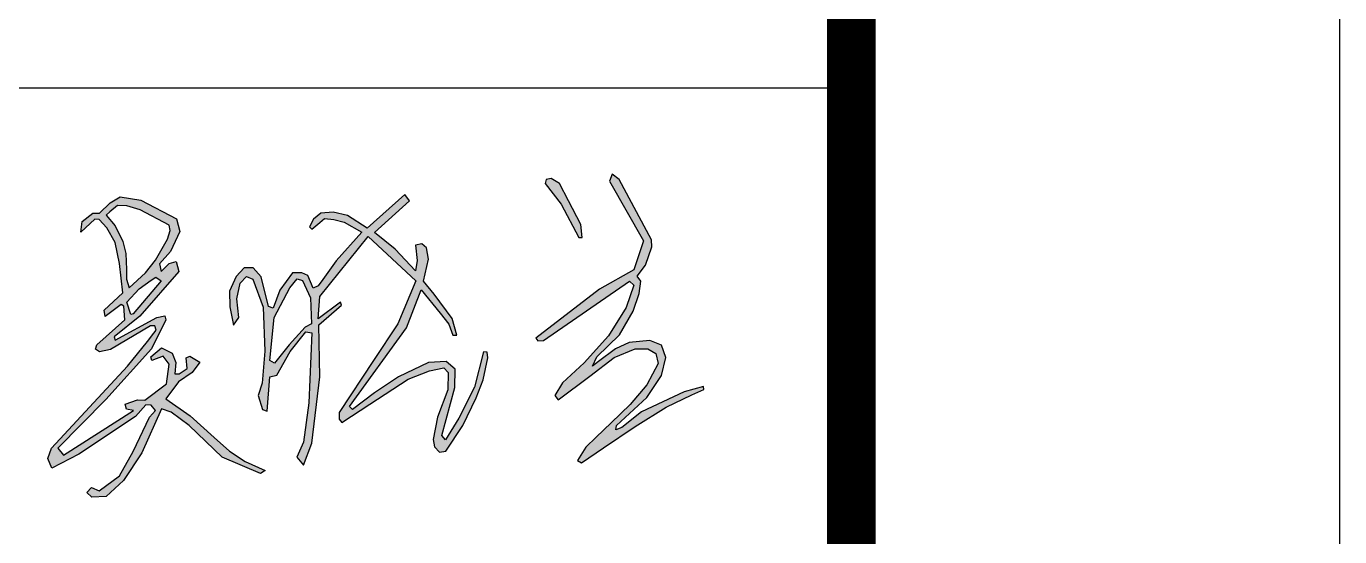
# Model space of a CAD drawing. Extents: x -417156 to 1571408, y 205758 to 1045562.
# Drawn here: x 1566030 to 1571408, y 906494 to 908584 of the extents above; entities that cross this region are included whole.
import ezdxf

# ---------------------------------------------------------------- set-up
doc = ezdxf.new("R2010")
doc.units = 0
doc.header["$LTSCALE"] = 1000
doc.header["$MEASUREMENT"] = 0
doc.layers.get('0').update_dxf_attribs({"linetype": 'CONTINUOUS'})
doc.layers.add('PUB_TITLE', color=4, linetype='CONTINUOUS')

msp = doc.modelspace()

# ---------------------------------------------------------------- hatches: boundary and pattern name
h = msp.add_hatch(color=256)
h.paths.add_polyline_path([(1568458.2, 907956.8), (1568429.6, 907978.7), (1568418.9, 907949.7), (1568557.3, 907705.1), (1568517.6, 907587.1), (1568377.1, 907507.2), (1568116.7, 907307), (1568125.5, 907296.4), (1568147.7, 907297.3), (1568500.1, 907540.1), (1568518.5, 907523.6), (1568486.5, 907431.7), (1568414.9, 907316.7), (1568315, 907205.9), (1568226, 907123.7), (1568195, 907072.5), (1568207.6, 907054.1), (1568337.3, 907151.8), (1568438.1, 907227.7), (1568523.4, 907263.1), (1568575.7, 907263.1), (1568608.6, 907243.8), (1568618.3, 907203.2), (1568570.8, 907115.2), (1568503, 907034.5), (1568425.6, 906960), (1568364.4, 906901.3), (1568321.6, 906860.1), (1568288.1, 906806.3), (1568303.6, 906796.6), (1568393.6, 906857.5), (1568523.5, 906945.4), (1568650.7, 907023.6), (1568755.2, 907074.4), (1568805.3, 907096.1), (1568803.3, 907108.3), (1568724.6, 907087.3), (1568549, 907005.3), (1568468.9, 906941.6), (1568444.5, 906931.4), (1568447.2, 906949.7), (1568571.4, 907063.6), (1568631, 907153.7), (1568649.4, 907227.9), (1568631.8, 907277.4), (1568583, 907297), (1568498.9, 907289.6), (1568443.3, 907263.1), (1568374.1, 907211.7), (1568348.2, 907192.4), (1568366, 907230.6), (1568459.5, 907320.7), (1568515.2, 907417.2), (1568539.6, 907489.7), (1568547.1, 907540.6), (1568532.1, 907560.2), (1568566.2, 907605.4), (1568591.3, 907680.6), (1568589.9, 907709.7)])
h.paths.add_polyline_path([(1568179.6, 907960.5), (1568158.8, 907956.7), (1568154.5, 907940.1), (1568221.1, 907854.9), (1568293.1, 907718.8), (1568306.4, 907718.8), (1568300.9, 907772.7), (1568250.8, 907869), (1568214, 907939.7)], flags=17)
h.paths.add_polyline_path([(1567106.5, 907279.1), (1567046.8, 907204.6), (1567027.5, 907215.7), (1567044.8, 907390.8), (1567109.6, 907513.2), (1567139.1, 907549.2), (1567161.1, 907542.8), (1567194.5, 907471.9), (1567198, 907364.9), (1567171.8, 907352.1)], flags=16)
h.paths.add_polyline_path([(1566864.1, 907435.5), (1566878.4, 907359.8), (1566901.1, 907391.5), (1566892.2, 907467.6), (1566906.1, 907531.8), (1566932.8, 907559.5), (1566957.5, 907547.7), (1567000.1, 907434), (1567007, 907254.1), (1566996.1, 907122.1), (1566980.3, 907071.7), (1566997.1, 907014.3), (1567016.9, 907008.4), (1567027.8, 907148.8), (1567056.5, 907155.7), (1567110.9, 907251.6), (1567175.2, 907332.7), (1567199.9, 907328.7), (1567187.1, 907042), (1567165.3, 906880.4), (1567138.6, 906820.1), (1567165.3, 906787.5), (1567199.9, 906877.5), (1567232.6, 907148.8), (1567227.9, 907361.3), (1567321.5, 907441.6), (1567317.4, 907454.1), (1567225.9, 907386.2), (1567232.1, 907476.9), (1567431, 907723.3), (1567625.6, 907541.3), (1567551.9, 907365.3), (1567452.5, 907215.5), (1567311.4, 907003), (1567311.6, 906975.1), (1567322.3, 906961.4), (1567437.1, 907036.3), (1567594.2, 907138.8), (1567681.2, 907173.1), (1567739.5, 907185.3), (1567757.9, 907166.2), (1567756.4, 907095.9), (1567714.3, 906984), (1567696.7, 906892.3), (1567701.3, 906862.5), (1567722.7, 906839.5), (1567748.7, 906844.1), (1567818.3, 906949.6), (1567872.7, 907062.2), (1567900.7, 907136.7), (1567920.2, 907226.2), (1567917.2, 907249.6), (1567902.9, 907251.1), (1567865.2, 907106.5), (1567801.9, 906978.6), (1567746.8, 906890.1), (1567732.5, 906908.9), (1567785.3, 907104.2), (1567786.1, 907179.5), (1567749.9, 907211.2), (1567676.8, 907207.4), (1567553.9, 907148.7), (1567456.7, 907083.2), (1567366.3, 907014.7), (1567353.6, 907026.8), (1567587.9, 907349), (1567647.9, 907505.2), (1567724.7, 907409.2), (1567760.8, 907364.2), (1567777.1, 907318.5), (1567793.6, 907318.5), (1567774.4, 907387.4), (1567700.9, 907487.3), (1567656.9, 907540.5), (1567677, 907630.2), (1567668.7, 907676.8), (1567650.4, 907693.4), (1567624.6, 907687.6), (1567630.4, 907625.2), (1567624.6, 907582.9), (1567541.4, 907670.9), (1567456.2, 907739.4), (1567599.1, 907868.7), (1567580.9, 907894.3), (1567426.7, 907756.6), (1567345.3, 907809.5), (1567287.7, 907823.1), (1567236.5, 907818.1), (1567207, 907793.6), (1567189.7, 907762.7), (1567199.8, 907753.3), (1567232.2, 907780), (1567252, 907796.2), (1567289.1, 907792.2), (1567332.2, 907781.8), (1567404.9, 907740), (1567299.8, 907623.2), (1567244.8, 907547.1), (1567226.2, 907521.2), (1567205.5, 907510.8), (1567182.7, 907563.2), (1567158.5, 907573.8), (1567120.7, 907573.8), (1567069.1, 907503), (1567040.8, 907429.9), (1567021.6, 907436), (1566992.7, 907558), (1566959.4, 907594.3), (1566922.1, 907594.8), (1566889.8, 907559.5), (1566862.5, 907498.5)])
h.paths.add_polyline_path([(1566458.7, 907403.8), (1566442.2, 907454.3), (1566492.3, 907509.3), (1566541.8, 907543.8), (1566560.5, 907556.8), (1566582.9, 907541.3), (1566468.3, 907405.8)], flags=16)
h.paths.add_polyline_path([(1566440.4, 907548), (1566452, 907512.4), (1566519.1, 907574.7), (1566559.8, 907626.5), (1566608.8, 907711.5), (1566619.7, 907747.8), (1566616.2, 907769.9), (1566496.5, 907832.7), (1566442.7, 907848.9), (1566403.5, 907849.9), (1566373.1, 907823.5), (1566357.1, 907809.7), (1566394.4, 907766.1), (1566425.4, 907702.7), (1566438.7, 907653.6), (1566440.2, 907588.1)], flags=16)
h.paths.add_polyline_path([(1566311.7, 907794.1), (1566253.3, 907741), (1566258.7, 907784.2), (1566303.2, 907818.4), (1566330.9, 907819.1), (1566374.6, 907860.4), (1566414.3, 907885.8), (1566499.3, 907871.5), (1566646.1, 907795.3), (1566658.8, 907743), (1566620.7, 907662.1), (1566576.3, 907610.5), (1566582.6, 907579.6), (1566615.2, 907612.1), (1566643.8, 907620.1), (1566655.5, 907579.7), (1566495, 907397.2), (1566389.8, 907312.3), (1566394.2, 907299.2), (1566565.1, 907392), (1566597.5, 907398.1), (1566601.9, 907382.4), (1566543.6, 907263.4), (1566356.7, 907055.8), (1566159.9, 906857), (1566183, 906828.4), (1566468.9, 907010.8), (1566441.4, 907016.3), (1566434.8, 907037.1), (1566485.4, 907054.7), (1566516.1, 907053.6), (1566605.2, 907119.5), (1566615.1, 907200.8), (1566590.9, 907232.7), (1566544.7, 907215.1), (1566540.3, 907230.5), (1566584.3, 907267.8), (1566627.2, 907245.8), (1566642.6, 907207.4), (1566638.2, 907160.2), (1566655.8, 907161.3), (1566689.9, 907182.1), (1566685.5, 907226.1), (1566699.8, 907232.7), (1566740.5, 907208.5), (1566709.7, 907166.7), (1566653.6, 907128.3), (1566601.9, 907058), (1566700.9, 906988.8), (1566799.8, 906899.8), (1566861.9, 906844.1), (1566926.5, 906801.6), (1567009, 906765.3), (1566989.2, 906752.2), (1566833.1, 906819.2), (1566697.8, 906948.8), (1566623.1, 907003.7), (1566584.6, 907018), (1566503.2, 906836.7), (1566428.4, 906723.6), (1566357.6, 906658), (1566299, 906656.5), (1566279, 906674.9), (1566298.2, 906694.9), (1566329.1, 906681.1), (1566412.3, 906743.4), (1566467.8, 906843.2), (1566535.6, 906984), (1566560.2, 907010.2), (1566541.7, 907032.5), (1566520.2, 907033.3), (1566477.8, 906986.3), (1566245.2, 906831.6), (1566135, 906774.7), (1566118.8, 906814.7), (1566134.2, 906856.3), (1566444.7, 907191.5), (1566527.2, 907292.7), (1566552.5, 907326.8), (1566561.9, 907339.5), (1566556.7, 907356.7), (1566538.5, 907357.4), (1566375.6, 907260.8), (1566330.9, 907250.7), (1566313.3, 907261.5), (1566319.4, 907279.8), (1566433.7, 907382), (1566429.6, 907438), (1566419.6, 907444.7), (1566352.9, 907396), (1566348.9, 907422), (1566425.6, 907492.7), (1566412.1, 907612.8), (1566393.9, 907698), (1566359.8, 907758.4), (1566328.7, 907792.4)])

# ---------------------------------------------------------------- linework, layer by layer
for p, q in [((1568179.6, 907960.5), (1568158.8, 907956.7)), ((1568214, 907939.7), (1568179.6, 907960.5)), ((1568429.6, 907978.7), (1568418.9, 907949.7)), ((1568458.2, 907956.8), (1568429.6, 907978.7)), ((1568158.8, 907956.7), (1568154.5, 907940.1)), ((1568154.5, 907940.1), (1568221.1, 907854.9)), ((1568250.8, 907869), (1568214, 907939.7)), ((1568418.9, 907949.7), (1568557.3, 907705.1)), ((1568589.9, 907709.7), (1568458.2, 907956.8)), ((1566330.9, 907819.1), (1566374.6, 907860.4)), ((1566374.6, 907860.4), (1566414.3, 907885.8)), ((1566414.3, 907885.8), (1566499.3, 907871.5)), ((1566499.3, 907871.5), (1566646.1, 907795.3)), ((1567580.9, 907894.3), (1567426.7, 907756.6)), ((1567456.2, 907739.4), (1567599.1, 907868.7)), ((1567599.1, 907868.7), (1567580.9, 907894.3)), ((1568221.1, 907854.9), (1568293.1, 907718.8)), ((1568300.9, 907772.7), (1568250.8, 907869)), ((1566258.7, 907784.2), (1566303.2, 907818.4)), ((1566303.2, 907818.4), (1566330.9, 907819.1)), ((1566373.1, 907823.5), (1566357.1, 907809.7)), ((1566357.1, 907809.7), (1566394.4, 907766.1)), ((1566403.5, 907849.9), (1566373.1, 907823.5)), ((1566442.7, 907848.9), (1566403.5, 907849.9)), ((1566496.5, 907832.7), (1566442.7, 907848.9)), ((1566616.2, 907769.9), (1566496.5, 907832.7)), ((1567236.5, 907818.1), (1567207, 907793.6)), ((1567287.7, 907823.1), (1567236.5, 907818.1)), ((1567345.3, 907809.5), (1567287.7, 907823.1)), ((1567426.7, 907756.6), (1567345.3, 907809.5)), ((1566311.7, 907794.1), (1566253.3, 907741)), ((1566253.3, 907741), (1566258.7, 907784.2)), ((1566328.7, 907792.4), (1566311.7, 907794.1)), ((1566359.8, 907758.4), (1566328.7, 907792.4)), ((1566393.9, 907698), (1566359.8, 907758.4)), ((1566394.4, 907766.1), (1566425.4, 907702.7)), ((1566608.8, 907711.5), (1566619.7, 907747.8)), ((1566619.7, 907747.8), (1566616.2, 907769.9)), ((1566658.8, 907743), (1566620.7, 907662.1)), ((1566646.1, 907795.3), (1566658.8, 907743)), ((1567207, 907793.6), (1567189.7, 907762.7)), ((1567189.7, 907762.7), (1567199.8, 907753.3)), ((1567199.8, 907753.3), (1567232.2, 907780)), ((1567232.2, 907780), (1567252, 907796.2)), ((1567252, 907796.2), (1567289.1, 907792.2)), ((1567289.1, 907792.2), (1567332.2, 907781.8)), ((1567332.2, 907781.8), (1567404.9, 907740)), ((1568306.4, 907718.8), (1568300.9, 907772.7)), ((1566412.1, 907612.8), (1566393.9, 907698)), ((1566425.4, 907702.7), (1566438.7, 907653.6)), ((1566559.8, 907626.5), (1566608.8, 907711.5)), ((1567232.1, 907476.9), (1567431, 907723.3)), ((1567404.9, 907740), (1567299.8, 907623.2)), ((1567431, 907723.3), (1567625.6, 907541.3)), ((1567541.4, 907670.9), (1567456.2, 907739.4)), ((1567650.4, 907693.4), (1567624.6, 907687.6)), ((1567668.7, 907676.8), (1567650.4, 907693.4)), ((1568293.1, 907718.8), (1568306.4, 907718.8)), ((1568557.3, 907705.1), (1568517.6, 907587.1)), ((1568591.3, 907680.6), (1568589.9, 907709.7)), ((1566438.7, 907653.6), (1566440.2, 907588.1)), ((1566620.7, 907662.1), (1566576.3, 907610.5)), ((1567624.6, 907582.9), (1567541.4, 907670.9)), ((1567624.6, 907687.6), (1567630.4, 907625.2)), ((1567677, 907630.2), (1567668.7, 907676.8)), ((1568566.2, 907605.4), (1568591.3, 907680.6)), ((1566425.6, 907492.7), (1566412.1, 907612.8)), ((1566440.2, 907588.1), (1566440.4, 907548)), ((1566519.1, 907574.7), (1566559.8, 907626.5)), ((1566576.3, 907610.5), (1566582.6, 907579.6)), ((1566582.6, 907579.6), (1566615.2, 907612.1)), ((1566615.2, 907612.1), (1566643.8, 907620.1)), ((1566643.8, 907620.1), (1566655.5, 907579.7)), ((1566922.1, 907594.8), (1566889.8, 907559.5)), ((1566959.4, 907594.3), (1566922.1, 907594.8)), ((1566992.7, 907558), (1566959.4, 907594.3)), ((1567299.8, 907623.2), (1567244.8, 907547.1)), ((1567630.4, 907625.2), (1567624.6, 907582.9)), ((1567656.9, 907540.5), (1567677, 907630.2)), ((1568517.6, 907587.1), (1568377.1, 907507.2)), ((1568532.1, 907560.2), (1568566.2, 907605.4)), ((1566440.4, 907548), (1566452, 907512.4)), ((1566452, 907512.4), (1566519.1, 907574.7)), ((1566582.9, 907541.3), (1566468.3, 907405.8)), ((1566492.3, 907509.3), (1566541.8, 907543.8)), ((1566655.5, 907579.7), (1566495, 907397.2)), ((1566541.8, 907543.8), (1566560.5, 907556.8)), ((1566560.5, 907556.8), (1566582.9, 907541.3)), ((1566889.8, 907559.5), (1566862.5, 907498.5)), ((1566892.2, 907467.6), (1566906.1, 907531.8)), ((1566906.1, 907531.8), (1566932.8, 907559.5)), ((1566932.8, 907559.5), (1566957.5, 907547.7)), ((1566957.5, 907547.7), (1567000.1, 907434)), ((1567021.6, 907436), (1566992.7, 907558)), ((1567120.7, 907573.8), (1567069.1, 907503)), ((1567109.6, 907513.2), (1567139.1, 907549.2)), ((1567158.5, 907573.8), (1567120.7, 907573.8)), ((1567139.1, 907549.2), (1567161.1, 907542.8)), ((1567182.7, 907563.2), (1567158.5, 907573.8)), ((1567161.1, 907542.8), (1567194.5, 907471.9)), ((1567205.5, 907510.8), (1567182.7, 907563.2)), ((1567244.8, 907547.1), (1567226.2, 907521.2)), ((1567625.6, 907541.3), (1567551.9, 907365.3)), ((1567700.9, 907487.3), (1567656.9, 907540.5)), ((1568147.7, 907297.3), (1568500.1, 907540.1)), ((1568500.1, 907540.1), (1568518.5, 907523.6)), ((1568547.1, 907540.6), (1568532.1, 907560.2)), ((1568539.6, 907489.7), (1568547.1, 907540.6)), ((1566348.9, 907422), (1566425.6, 907492.7)), ((1566442.2, 907454.3), (1566492.3, 907509.3)), ((1566862.5, 907498.5), (1566864.1, 907435.5)), ((1567069.1, 907503), (1567040.8, 907429.9)), ((1567044.8, 907390.8), (1567109.6, 907513.2)), ((1567226.2, 907521.2), (1567205.5, 907510.8)), ((1567225.9, 907386.2), (1567232.1, 907476.9)), ((1567587.9, 907349), (1567647.9, 907505.2)), ((1567647.9, 907505.2), (1567724.7, 907409.2)), ((1567774.4, 907387.4), (1567700.9, 907487.3)), ((1568377.1, 907507.2), (1568116.7, 907307)), ((1568518.5, 907523.6), (1568486.5, 907431.7)), ((1568515.2, 907417.2), (1568539.6, 907489.7)), ((1566352.9, 907396), (1566348.9, 907422)), ((1566419.6, 907444.7), (1566352.9, 907396)), ((1566429.6, 907438), (1566419.6, 907444.7)), ((1566433.7, 907382), (1566429.6, 907438)), ((1566458.7, 907403.8), (1566442.2, 907454.3)), ((1566864.1, 907435.5), (1566878.4, 907359.8)), ((1566901.1, 907391.5), (1566892.2, 907467.6)), ((1567000.1, 907434), (1567007, 907254.1)), ((1567040.8, 907429.9), (1567021.6, 907436)), ((1567194.5, 907471.9), (1567198, 907364.9)), ((1567317.4, 907454.1), (1567225.9, 907386.2)), ((1567227.9, 907361.3), (1567321.5, 907441.6)), ((1567321.5, 907441.6), (1567317.4, 907454.1)), ((1568486.5, 907431.7), (1568414.9, 907316.7)), ((1566319.4, 907279.8), (1566433.7, 907382)), ((1566495, 907397.2), (1566389.8, 907312.3)), ((1566394.2, 907299.2), (1566565.1, 907392)), ((1566468.3, 907405.8), (1566458.7, 907403.8)), ((1566601.9, 907382.4), (1566543.6, 907263.4)), ((1566565.1, 907392), (1566597.5, 907398.1)), ((1566597.5, 907398.1), (1566601.9, 907382.4)), ((1566878.4, 907359.8), (1566901.1, 907391.5)), ((1567027.5, 907215.7), (1567044.8, 907390.8)), ((1567724.7, 907409.2), (1567760.8, 907364.2)), ((1567793.6, 907318.5), (1567774.4, 907387.4)), ((1568459.5, 907320.7), (1568515.2, 907417.2)), ((1566538.5, 907357.4), (1566375.6, 907260.8)), ((1566527.2, 907292.7), (1566552.5, 907326.8)), ((1566556.7, 907356.7), (1566538.5, 907357.4)), ((1566552.5, 907326.8), (1566561.9, 907339.5)), ((1566561.9, 907339.5), (1566556.7, 907356.7)), ((1567171.8, 907352.1), (1567106.5, 907279.1)), ((1567110.9, 907251.6), (1567175.2, 907332.7)), ((1567198, 907364.9), (1567171.8, 907352.1)), ((1567175.2, 907332.7), (1567199.9, 907328.7)), ((1567199.9, 907328.7), (1567187.1, 907042)), ((1567232.6, 907148.8), (1567227.9, 907361.3)), ((1567353.6, 907026.8), (1567587.9, 907349)), ((1567551.9, 907365.3), (1567452.5, 907215.5)), ((1567760.8, 907364.2), (1567777.1, 907318.5)), ((1567777.1, 907318.5), (1567793.6, 907318.5)), ((1568414.9, 907316.7), (1568315, 907205.9)), ((1568366, 907230.6), (1568459.5, 907320.7)), ((1566313.3, 907261.5), (1566319.4, 907279.8)), ((1566330.9, 907250.7), (1566313.3, 907261.5)), ((1566375.6, 907260.8), (1566330.9, 907250.7)), ((1566543.6, 907263.4), (1566356.7, 907055.8)), ((1566389.8, 907312.3), (1566394.2, 907299.2)), ((1566444.7, 907191.5), (1566527.2, 907292.7)), ((1566540.3, 907230.5), (1566584.3, 907267.8)), ((1566584.3, 907267.8), (1566627.2, 907245.8)), ((1567106.5, 907279.1), (1567046.8, 907204.6)), ((1568116.7, 907307), (1568125.5, 907296.4)), ((1568125.5, 907296.4), (1568147.7, 907297.3)), ((1568443.3, 907263.1), (1568374.1, 907211.7)), ((1568438.1, 907227.7), (1568523.4, 907263.1)), ((1568498.9, 907289.6), (1568443.3, 907263.1)), ((1568583, 907297), (1568498.9, 907289.6)), ((1568523.4, 907263.1), (1568575.7, 907263.1)), ((1568575.7, 907263.1), (1568608.6, 907243.8)), ((1568631.8, 907277.4), (1568583, 907297)), ((1568649.4, 907227.9), (1568631.8, 907277.4)), ((1566544.7, 907215.1), (1566540.3, 907230.5)), ((1566590.9, 907232.7), (1566544.7, 907215.1)), ((1566544.7, 907215.1), (1566544.7, 907215.1)), ((1566615.1, 907200.8), (1566590.9, 907232.7)), ((1566627.2, 907245.8), (1566642.6, 907207.4)), ((1566642.6, 907207.4), (1566638.2, 907160.2)), ((1566685.5, 907226.1), (1566699.8, 907232.7)), ((1566689.9, 907182.1), (1566685.5, 907226.1)), ((1566699.8, 907232.7), (1566740.5, 907208.5)), ((1566740.5, 907208.5), (1566709.7, 907166.7)), ((1567007, 907254.1), (1566996.1, 907122.1)), ((1567046.8, 907204.6), (1567027.5, 907215.7)), ((1567056.5, 907155.7), (1567110.9, 907251.6)), ((1567452.5, 907215.5), (1567311.4, 907003)), ((1567676.8, 907207.4), (1567553.9, 907148.7)), ((1567749.9, 907211.2), (1567676.8, 907207.4)), ((1567786.1, 907179.5), (1567749.9, 907211.2)), ((1567902.9, 907251.1), (1567865.2, 907106.5)), ((1567900.7, 907136.7), (1567920.2, 907226.2)), ((1567917.2, 907249.6), (1567902.9, 907251.1)), ((1567920.2, 907226.2), (1567917.2, 907249.6)), ((1568315, 907205.9), (1568226, 907123.7)), ((1568337.3, 907151.8), (1568438.1, 907227.7)), ((1568348.2, 907192.4), (1568366, 907230.6)), ((1568374.1, 907211.7), (1568348.2, 907192.4)), ((1568608.6, 907243.8), (1568618.3, 907203.2)), ((1568631, 907153.7), (1568649.4, 907227.9)), ((1566134.2, 906856.3), (1566444.7, 907191.5)), ((1566605.2, 907119.5), (1566615.1, 907200.8)), ((1566638.2, 907160.2), (1566655.8, 907161.3)), ((1566709.7, 907166.7), (1566653.6, 907128.3)), ((1566655.8, 907161.3), (1566689.9, 907182.1)), ((1567027.8, 907148.8), (1567056.5, 907155.7)), ((1567594.2, 907138.8), (1567681.2, 907173.1)), ((1567681.2, 907173.1), (1567739.5, 907185.3)), ((1567739.5, 907185.3), (1567757.9, 907166.2)), ((1567757.9, 907166.2), (1567756.4, 907095.9)), ((1567785.3, 907104.2), (1567786.1, 907179.5)), ((1568207.6, 907054.1), (1568337.3, 907151.8)), ((1568618.3, 907203.2), (1568570.8, 907115.2)), ((1568571.4, 907063.6), (1568631, 907153.7)), ((1566516.1, 907053.6), (1566605.2, 907119.5)), ((1566653.6, 907128.3), (1566601.9, 907058)), ((1566996.1, 907122.1), (1566980.3, 907071.7)), ((1567016.9, 907008.4), (1567027.8, 907148.8)), ((1567199.9, 906877.5), (1567232.6, 907148.8)), ((1567437.1, 907036.3), (1567594.2, 907138.8)), ((1567553.9, 907148.7), (1567456.7, 907083.2)), ((1567732.5, 906908.9), (1567785.3, 907104.2)), ((1567865.2, 907106.5), (1567801.9, 906978.6)), ((1567872.7, 907062.2), (1567900.7, 907136.7)), ((1568226, 907123.7), (1568195, 907072.5)), ((1568570.8, 907115.2), (1568503, 907034.5)), ((1568803.3, 907108.3), (1568724.6, 907087.3)), ((1568805.3, 907096.1), (1568803.3, 907108.3)), ((1566356.7, 907055.8), (1566159.9, 906857)), ((1566434.8, 907037.1), (1566485.4, 907054.7)), ((1566485.4, 907054.7), (1566516.1, 907053.6)), ((1566601.9, 907058), (1566700.9, 906988.8)), ((1566980.3, 907071.7), (1566997.1, 907014.3)), ((1567456.7, 907083.2), (1567366.3, 907014.7)), ((1567756.4, 907095.9), (1567714.3, 906984)), ((1567818.3, 906949.6), (1567872.7, 907062.2)), ((1568195, 907072.5), (1568207.6, 907054.1)), ((1568447.2, 906949.7), (1568571.4, 907063.6)), ((1568724.6, 907087.3), (1568549, 907005.3)), ((1568650.7, 907023.6), (1568755.2, 907074.4)), ((1568755.2, 907074.4), (1568805.3, 907096.1)), ((1566183, 906828.4), (1566468.9, 907010.8)), ((1566441.4, 907016.3), (1566434.8, 907037.1)), ((1566468.9, 907010.8), (1566441.4, 907016.3)), ((1566520.2, 907033.3), (1566477.8, 906986.3)), ((1566584.6, 907018), (1566503.2, 906836.7)), ((1566541.7, 907032.5), (1566520.2, 907033.3)), ((1566535.6, 906984), (1566560.2, 907010.2)), ((1566560.2, 907010.2), (1566541.7, 907032.5)), ((1566623.1, 907003.7), (1566584.6, 907018)), ((1566697.8, 906948.8), (1566623.1, 907003.7)), ((1566997.1, 907014.3), (1567016.9, 907008.4)), ((1567187.1, 907042), (1567165.3, 906880.4)), ((1567311.4, 907003), (1567311.6, 906975.1)), ((1567322.3, 906961.4), (1567437.1, 907036.3)), ((1567366.3, 907014.7), (1567353.6, 907026.8)), ((1568503, 907034.5), (1568425.6, 906960)), ((1568549, 907005.3), (1568468.9, 906941.6)), ((1568523.5, 906945.4), (1568650.7, 907023.6)), ((1566477.8, 906986.3), (1566245.2, 906831.6)), ((1566467.8, 906843.2), (1566535.6, 906984)), ((1566833.1, 906819.2), (1566697.8, 906948.8)), ((1566700.9, 906988.8), (1566799.8, 906899.8)), ((1567311.6, 906975.1), (1567322.3, 906961.4)), ((1567714.3, 906984), (1567696.7, 906892.3)), ((1567801.9, 906978.6), (1567746.8, 906890.1)), ((1567748.7, 906844.1), (1567818.3, 906949.6)), ((1568425.6, 906960), (1568364.4, 906901.3)), ((1568393.6, 906857.5), (1568523.5, 906945.4)), ((1568444.5, 906931.4), (1568447.2, 906949.7)), ((1568468.9, 906941.6), (1568444.5, 906931.4)), ((1566799.8, 906899.8), (1566861.9, 906844.1)), ((1567696.7, 906892.3), (1567701.3, 906862.5)), ((1567746.8, 906890.1), (1567732.5, 906908.9)), ((1568364.4, 906901.3), (1568321.6, 906860.1)), ((1566118.8, 906814.7), (1566134.2, 906856.3)), ((1566245.2, 906831.6), (1566135, 906774.7)), ((1566159.9, 906857), (1566183, 906828.4)), ((1566412.3, 906743.4), (1566467.8, 906843.2)), ((1566503.2, 906836.7), (1566428.4, 906723.6)), ((1566861.9, 906844.1), (1566926.5, 906801.6)), ((1567165.3, 906880.4), (1567138.6, 906820.1)), ((1567165.3, 906787.5), (1567199.9, 906877.5)), ((1567701.3, 906862.5), (1567722.7, 906839.5)), ((1567722.7, 906839.5), (1567748.7, 906844.1)), ((1568321.6, 906860.1), (1568288.1, 906806.3)), ((1568303.6, 906796.6), (1568393.6, 906857.5)), ((1566135, 906774.7), (1566118.8, 906814.7)), ((1566989.2, 906752.2), (1566833.1, 906819.2)), ((1566926.5, 906801.6), (1567009, 906765.3)), ((1567138.6, 906820.1), (1567165.3, 906787.5)), ((1568288.1, 906806.3), (1568303.6, 906796.6)), ((1566329.1, 906681.1), (1566412.3, 906743.4)), ((1566428.4, 906723.6), (1566357.6, 906658)), ((1567009, 906765.3), (1566989.2, 906752.2)), ((1566279, 906674.9), (1566298.2, 906694.9)), ((1566299, 906656.5), (1566279, 906674.9)), ((1566298.2, 906694.9), (1566329.1, 906681.1)), ((1566357.6, 906658), (1566299, 906656.5))]:
    msp.add_line(p, q)
at = {"layer": 'PUB_TITLE', "color": 4}
msp.add_line((1558408.4, 908331.3), (1569408.4, 908331.3), dxfattribs=at)
at = {"layer": 'PUB_TITLE'}
msp.add_lwpolyline([(1403208.4, 867803.1), (1571408.4, 867803.1), (1571408.4, 986603.1), (1403208.4, 986603.1)], close=True, dxfattribs=at)
at = {"layer": 'PUB_TITLE', "const_width": 200}
msp.add_lwpolyline([(1408208.4, 869803.1), (1569408.4, 869803.1), (1569408.4, 984603.1), (1408208.4, 984603.1)], close=True, dxfattribs=at)

doc.saveas('drawing.dxf')
